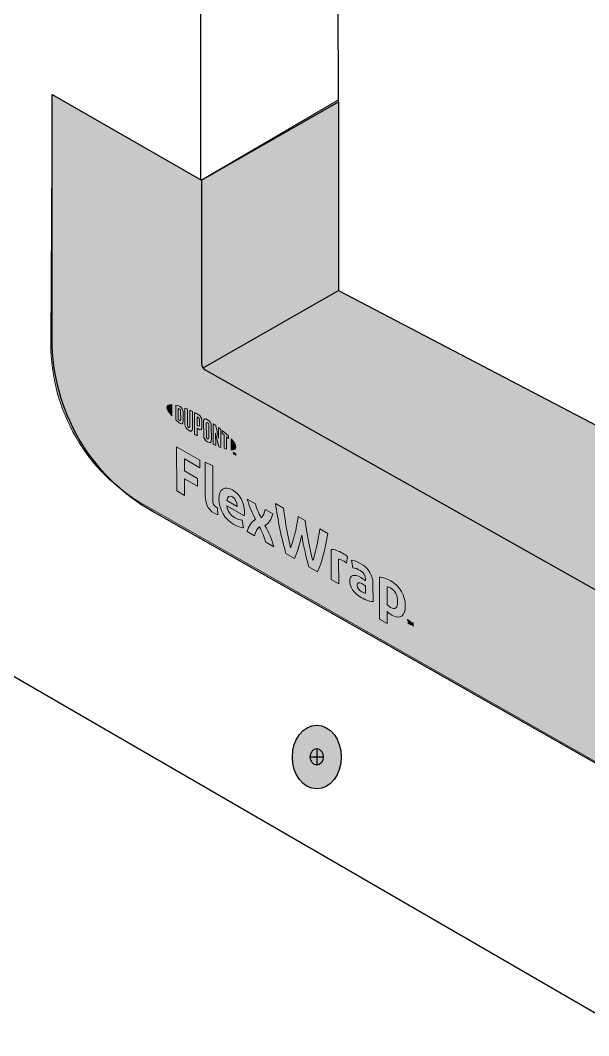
# Model space of a CAD drawing. Header units: inches. Extents: x -20.8 to 74.7, y -53.7 to 19.1.
# Drawn here: x -13.751 to -12.566, y 5.439 to 7.557 of the extents above; entities that cross this region are included whole.
import ezdxf

# ---------------------------------------------------------------- set-up
doc = ezdxf.new("R2010")
doc.units = ezdxf.units.IN
doc.header["$MEASUREMENT"] = 0
for name, color, linetype, lineweight in [('.ATI-HATCH', 7, 'Continuous', 0), ('G-ANNO-TTLB', 7, 'Continuous', 0), ('TYVEK', 7, 'Continuous', 0)]:
    doc.layers.add(name, color=color, linetype=linetype, lineweight=lineweight)

# ---------------------------------------------------------------- blocks, each defined once
blk = doc.blocks.new('Block_220')
at = {"layer": 'TYVEK', "color": 18, "lineweight": 25, "true_color": 0x000000}
for points in [[(-14.3756, 7.4131)], [(-13.0467, 6.6438)]]:
    blk.add_lwpolyline(points, dxfattribs=at)
blk = doc.blocks.new('Block_356')
at = {"layer": 'TYVEK', "true_color": 0x003b71, "transparency": 33554687}
h = blk.add_hatch(color=156, dxfattribs=at)
h.dxf.hatch_style = 2
edge = h.paths.add_edge_path()
edge.add_ellipse((-13.1328, 6.0205), major_axis=(0, 0.0664), ratio=0.766948, start_angle=0, end_angle=360)
at = {"layer": 'TYVEK', "color": 252, "lineweight": 25, "true_color": 0x838484}
for p, q in [((-13.1328, 6.0381), (-13.1328, 6.0038)), ((-13.1463, 6.0209), (-13.1193, 6.0209))]:
    blk.add_line(p, q, dxfattribs=at)
at = {"layer": 'TYVEK', "color": 18, "lineweight": 25, "true_color": 0x000000}
blk.add_ellipse((-13.1328, 6.0205), major_axis=(0, 0.0664), ratio=0.766948, dxfattribs=at)
at = {"layer": 'TYVEK', "color": 252, "lineweight": 25, "true_color": 0x838484}
blk.add_ellipse((-13.1328, 6.0209), major_axis=(0, 0.0171), ratio=0.788846, dxfattribs=at)
blk = doc.blocks.new('Block_449')
at = {"layer": 'TYVEK', "true_color": 0x003b71, "transparency": 33554687}
h = blk.add_hatch(color=156, dxfattribs=at)
h.dxf.hatch_style = 2
edge = h.paths.add_edge_path()
edge.add_spline(control_points=[(-12.9789, 6.3328), (-12.9822, 6.3348), (-12.984, 6.3366), (-12.9862, 6.3389), (-12.9862, 6.3389), (-12.9862, 6.3757), (-12.9862, 6.3757), (-12.9839, 6.3754), (-12.9818, 6.3749), (-12.979, 6.3732), (-12.9685, 6.3673), (-12.9642, 6.3569), (-12.9642, 6.345), (-12.9641, 6.3314), (-12.9688, 6.327), (-12.9789, 6.3328)], knot_values=[0, 0, 0, 0, 1, 1, 1, 2, 2, 2, 3, 3, 3, 4, 4, 4, 5, 5, 5, 5], degree=3, periodic=0)
edge = h.paths.add_edge_path()
edge.add_spline(control_points=[(-12.9782, 6.3879), (-12.9864, 6.3926), (-12.9955, 6.3955), (-13.002, 6.3959), (-13.002, 6.3959), (-13.0017, 6.3079), (-13.0017, 6.3079), (-13.0017, 6.3079), (-12.9861, 6.2989), (-12.9861, 6.2989), (-12.9861, 6.2989), (-12.9862, 6.324), (-12.9862, 6.324), (-12.9833, 6.3211), (-12.9806, 6.319), (-12.9765, 6.3168), (-12.9587, 6.3064), (-12.9481, 6.3147), (-12.9482, 6.3364), (-12.9482, 6.3574), (-12.9594, 6.3771), (-12.9782, 6.3879)], knot_values=[0, 0, 0, 0, 1, 1, 1, 2, 2, 2, 3, 3, 3, 4, 4, 4, 5, 5, 5, 6, 6, 6, 7, 7, 7, 7], degree=3, periodic=0)
h = blk.add_hatch(color=156, dxfattribs=at)
h.dxf.hatch_style = 2
edge = h.paths.add_edge_path()
edge.add_spline(control_points=[(-12.9439, 6.3072), (-12.9439, 6.3072), (-12.9439, 6.3057), (-12.9439, 6.3057), (-12.9439, 6.3057), (-12.9424, 6.3049), (-12.9424, 6.3049), (-12.9424, 6.3049), (-12.9422, 6.2995), (-12.9422, 6.2995), (-12.9422, 6.2995), (-12.9407, 6.2987), (-12.9407, 6.2987), (-12.9407, 6.2987), (-12.9407, 6.3039), (-12.9407, 6.3039), (-12.9407, 6.3039), (-12.9392, 6.3031), (-12.9392, 6.3031), (-12.9392, 6.3031), (-12.9392, 6.3046), (-12.9392, 6.3046), (-12.9392, 6.3046), (-12.9439, 6.3072), (-12.9439, 6.3072)], knot_values=[0, 0, 0, 0, 1, 1, 1, 2, 2, 2, 3, 3, 3, 4, 4, 4, 5, 5, 5, 6, 6, 6, 7, 7, 7, 8, 8, 8, 8], degree=3, periodic=0)
edge = h.paths.add_edge_path()
edge.add_spline(control_points=[(-12.9333, 6.3012), (-12.9338, 6.2999), (-12.9344, 6.2991), (-12.9351, 6.2983), (-12.9357, 6.2998), (-12.9363, 6.3013), (-12.9369, 6.3032), (-12.9369, 6.3032), (-12.9385, 6.3042), (-12.9385, 6.3042), (-12.9385, 6.3042), (-12.9385, 6.2974), (-12.9385, 6.2974), (-12.9385, 6.2974), (-12.937, 6.2966), (-12.937, 6.2966), (-12.937, 6.2966), (-12.937, 6.2996), (-12.937, 6.2996), (-12.937, 6.2996), (-12.9371, 6.3009), (-12.9371, 6.3009), (-12.9366, 6.2995), (-12.936, 6.2981), (-12.9356, 6.297), (-12.9356, 6.297), (-12.9345, 6.2963), (-12.9345, 6.2963), (-12.9341, 6.2969), (-12.9335, 6.2977), (-12.933, 6.2984), (-12.933, 6.2984), (-12.9331, 6.2974), (-12.9331, 6.2974), (-12.9331, 6.2974), (-12.9331, 6.2942), (-12.9331, 6.2942), (-12.9331, 6.2942), (-12.9316, 6.2934), (-12.9316, 6.2934), (-12.9316, 6.2934), (-12.9316, 6.3002), (-12.9316, 6.3002), (-12.9316, 6.3002), (-12.9333, 6.3012), (-12.9333, 6.3012)], knot_values=[0, 0, 0, 0, 1, 1, 1, 2, 2, 2, 3, 3, 3, 4, 4, 4, 5, 5, 5, 6, 6, 6, 7, 7, 7, 8, 8, 8, 9, 9, 9, 10, 10, 10, 11, 11, 11, 12, 12, 12, 13, 13, 13, 14, 14, 14, 15, 15, 15, 15], degree=3, periodic=0)
at = {"layer": 'TYVEK'}
for points, knots in [([(-12.9782, 6.3879), (-12.9864, 6.3926), (-12.9955, 6.3955), (-13.002, 6.3959), (-13.002, 6.3959), (-13.0017, 6.3079), (-13.0017, 6.3079), (-13.0017, 6.3079), (-12.9861, 6.2989), (-12.9861, 6.2989), (-12.9861, 6.2989), (-12.9862, 6.324), (-12.9862, 6.324), (-12.9833, 6.3211), (-12.9806, 6.319), (-12.9765, 6.3168), (-12.9587, 6.3064), (-12.9481, 6.3147), (-12.9482, 6.3364), (-12.9482, 6.3574), (-12.9594, 6.3771), (-12.9782, 6.3879)], [0, 0, 0, 0, 1, 1, 1, 2, 2, 2, 3, 3, 3, 4, 4, 4, 5, 5, 5, 6, 6, 6, 7, 7, 7, 7]), ([(-12.9789, 6.3328), (-12.9822, 6.3348), (-12.984, 6.3366), (-12.9862, 6.3389), (-12.9862, 6.3389), (-12.9862, 6.3757), (-12.9862, 6.3757), (-12.9839, 6.3754), (-12.9818, 6.3749), (-12.979, 6.3732), (-12.9685, 6.3673), (-12.9642, 6.3569), (-12.9642, 6.345), (-12.9641, 6.3314), (-12.9688, 6.327), (-12.9789, 6.3328)], [0, 0, 0, 0, 1, 1, 1, 2, 2, 2, 3, 3, 3, 4, 4, 4, 5, 5, 5, 5]), ([(-12.9439, 6.3072), (-12.9439, 6.3072), (-12.9439, 6.3057), (-12.9439, 6.3057), (-12.9439, 6.3057), (-12.9424, 6.3049), (-12.9424, 6.3049), (-12.9424, 6.3049), (-12.9422, 6.2995), (-12.9422, 6.2995), (-12.9422, 6.2995), (-12.9407, 6.2987), (-12.9407, 6.2987), (-12.9407, 6.2987), (-12.9407, 6.3039), (-12.9407, 6.3039), (-12.9407, 6.3039), (-12.9392, 6.3031), (-12.9392, 6.3031), (-12.9392, 6.3031), (-12.9392, 6.3046), (-12.9392, 6.3046), (-12.9392, 6.3046), (-12.9439, 6.3072), (-12.9439, 6.3072)], [0, 0, 0, 0, 1, 1, 1, 2, 2, 2, 3, 3, 3, 4, 4, 4, 5, 5, 5, 6, 6, 6, 7, 7, 7, 8, 8, 8, 8]), ([(-12.9333, 6.3012), (-12.9338, 6.2999), (-12.9344, 6.2991), (-12.9351, 6.2983), (-12.9357, 6.2998), (-12.9363, 6.3013), (-12.9369, 6.3032), (-12.9369, 6.3032), (-12.9385, 6.3042), (-12.9385, 6.3042), (-12.9385, 6.3042), (-12.9385, 6.2974), (-12.9385, 6.2974), (-12.9385, 6.2974), (-12.937, 6.2966), (-12.937, 6.2966), (-12.937, 6.2966), (-12.937, 6.2996), (-12.937, 6.2996), (-12.937, 6.2996), (-12.9371, 6.3009), (-12.9371, 6.3009), (-12.9366, 6.2995), (-12.936, 6.2981), (-12.9356, 6.297), (-12.9356, 6.297), (-12.9345, 6.2963), (-12.9345, 6.2963), (-12.9341, 6.2969), (-12.9335, 6.2977), (-12.933, 6.2984), (-12.933, 6.2984), (-12.9331, 6.2974), (-12.9331, 6.2974), (-12.9331, 6.2974), (-12.9331, 6.2942), (-12.9331, 6.2942), (-12.9331, 6.2942), (-12.9316, 6.2934), (-12.9316, 6.2934), (-12.9316, 6.2934), (-12.9316, 6.3002), (-12.9316, 6.3002), (-12.9316, 6.3002), (-12.9333, 6.3012), (-12.9333, 6.3012)], [0, 0, 0, 0, 1, 1, 1, 2, 2, 2, 3, 3, 3, 4, 4, 4, 5, 5, 5, 6, 6, 6, 7, 7, 7, 8, 8, 8, 9, 9, 9, 10, 10, 10, 11, 11, 11, 12, 12, 12, 13, 13, 13, 14, 14, 14, 15, 15, 15, 15])]:
    blk.add_open_spline(points, degree=3, knots=knots, dxfattribs=at)
blk = doc.blocks.new('Block_448')
at = {"layer": 'TYVEK'}
blk.add_blockref('Block_449', (0, 0), dxfattribs=at)
blk = doc.blocks.new('Block_447')
at = {"layer": 'TYVEK', "true_color": 0x003b71, "transparency": 33554687}
h = blk.add_hatch(color=156, dxfattribs=at)
h.dxf.hatch_style = 2
edge = h.paths.add_edge_path()
edge.add_spline(control_points=[(-13.3765, 6.6399), (-13.3765, 6.6399), (-13.4251, 6.6678), (-13.4251, 6.6678), (-13.4251, 6.6678), (-13.425, 6.5756), (-13.425, 6.5756), (-13.425, 6.5756), (-13.4085, 6.5662), (-13.4085, 6.5662), (-13.4085, 6.5662), (-13.4087, 6.6012), (-13.4087, 6.6012), (-13.4087, 6.6012), (-13.3814, 6.5855), (-13.3814, 6.5855), (-13.3814, 6.5855), (-13.3816, 6.6017), (-13.3816, 6.6017), (-13.3816, 6.6017), (-13.4087, 6.6173), (-13.4087, 6.6173), (-13.4087, 6.6173), (-13.4088, 6.6424), (-13.4088, 6.6424), (-13.4088, 6.6424), (-13.3765, 6.6237), (-13.3765, 6.6237), (-13.3765, 6.6237), (-13.3765, 6.6399), (-13.3765, 6.6399)], knot_values=[0, 0, 0, 0, 1, 1, 1, 2, 2, 2, 3, 3, 3, 4, 4, 4, 5, 5, 5, 6, 6, 6, 7, 7, 7, 8, 8, 8, 9, 9, 9, 10, 10, 10, 10], degree=3, periodic=0)
h = blk.add_hatch(color=156, dxfattribs=at)
h.dxf.hatch_style = 2
edge = h.paths.add_edge_path()
edge.add_spline(control_points=[(-13.3402, 6.5407), (-13.3413, 6.541), (-13.3424, 6.5416), (-13.3435, 6.5423), (-13.3481, 6.5449), (-13.3498, 6.5496), (-13.3498, 6.5568), (-13.3498, 6.5568), (-13.3499, 6.6278), (-13.3499, 6.6278), (-13.3499, 6.6278), (-13.3657, 6.6359), (-13.3657, 6.6359), (-13.3657, 6.6359), (-13.3655, 6.5655), (-13.3655, 6.5655), (-13.3655, 6.5497), (-13.3603, 6.5369), (-13.3471, 6.5293), (-13.3448, 6.5279), (-13.3412, 6.5265), (-13.3391, 6.5257), (-13.3391, 6.5257), (-13.3402, 6.5407), (-13.3402, 6.5407)], knot_values=[0, 0, 0, 0, 1, 1, 1, 2, 2, 2, 3, 3, 3, 4, 4, 4, 5, 5, 5, 6, 6, 6, 7, 7, 7, 8, 8, 8, 8], degree=3, periodic=0)
h = blk.add_hatch(color=156, dxfattribs=at)
h.dxf.hatch_style = 2
edge = h.paths.add_edge_path()
edge.add_spline(control_points=[(-13.2989, 6.5431), (-13.2989, 6.5431), (-13.3206, 6.5557), (-13.3206, 6.5557), (-13.3195, 6.564), (-13.3152, 6.5669), (-13.3086, 6.5631), (-13.3023, 6.5595), (-13.2989, 6.5521), (-13.2989, 6.5447), (-13.2989, 6.5447), (-13.2989, 6.5431), (-13.2989, 6.5431)], knot_values=[0, 0, 0, 0, 1, 1, 1, 2, 2, 2, 3, 3, 3, 4, 4, 4, 4], degree=3, periodic=0)
edge = h.paths.add_edge_path()
edge.add_spline(control_points=[(-13.2837, 6.5334), (-13.2838, 6.5511), (-13.2936, 6.5689), (-13.3086, 6.5777), (-13.3254, 6.5872), (-13.3369, 6.5796), (-13.3369, 6.5587), (-13.3368, 6.5367), (-13.3242, 6.5161), (-13.3058, 6.5056), (-13.2983, 6.5012), (-13.2909, 6.4988), (-13.2857, 6.4986), (-13.2857, 6.4986), (-13.2884, 6.5146), (-13.2884, 6.5146), (-13.2932, 6.515), (-13.2986, 6.5167), (-13.3043, 6.52), (-13.3134, 6.5252), (-13.3188, 6.533), (-13.3203, 6.5445), (-13.3203, 6.5445), (-13.2842, 6.5237), (-13.2842, 6.5237), (-13.2839, 6.5262), (-13.2837, 6.5295), (-13.2837, 6.5334)], knot_values=[0, 0, 0, 0, 1, 1, 1, 2, 2, 2, 3, 3, 3, 4, 4, 4, 5, 5, 5, 6, 6, 6, 7, 7, 7, 8, 8, 8, 9, 9, 9, 9], degree=3, periodic=0)
h = blk.add_hatch(color=156, dxfattribs=at)
h.dxf.hatch_style = 2
edge = h.paths.add_edge_path()
edge.add_spline(control_points=[(-13.2409, 6.5037), (-13.2324, 6.5089), (-13.2274, 6.5157), (-13.2245, 6.5277), (-13.2245, 6.5277), (-13.2405, 6.5369), (-13.2405, 6.5369), (-13.2412, 6.5299), (-13.2449, 6.5243), (-13.2491, 6.5194), (-13.2542, 6.5298), (-13.2592, 6.5417), (-13.2607, 6.5485), (-13.2607, 6.5485), (-13.2777, 6.5583), (-13.2777, 6.5583), (-13.2741, 6.5431), (-13.268, 6.5305), (-13.2604, 6.5164), (-13.2696, 6.5106), (-13.2748, 6.5031), (-13.2777, 6.4909), (-13.2777, 6.4909), (-13.2624, 6.4822), (-13.2624, 6.4822), (-13.2608, 6.4907), (-13.2567, 6.4962), (-13.2524, 6.5009), (-13.2476, 6.4909), (-13.2418, 6.4778), (-13.2394, 6.469), (-13.2394, 6.469), (-13.2224, 6.4593), (-13.2224, 6.4593), (-13.2271, 6.4759), (-13.2326, 6.4883), (-13.2409, 6.5037)], knot_values=[0, 0, 0, 0, 1, 1, 1, 2, 2, 2, 3, 3, 3, 4, 4, 4, 5, 5, 5, 6, 6, 6, 7, 7, 7, 8, 8, 8, 9, 9, 9, 10, 10, 10, 11, 11, 11, 12, 12, 12, 12], degree=3, periodic=0)
h = blk.add_hatch(color=156, dxfattribs=at)
h.dxf.hatch_style = 2
edge = h.paths.add_edge_path()
edge.add_spline(control_points=[(-13.1267, 6.4965), (-13.13, 6.4706), (-13.1364, 6.4431), (-13.141, 6.4302), (-13.1461, 6.4486), (-13.1535, 6.4832), (-13.157, 6.5139), (-13.157, 6.5139), (-13.1717, 6.5223), (-13.1717, 6.5223), (-13.175, 6.4955), (-13.1826, 6.4695), (-13.1874, 6.4569), (-13.1921, 6.475), (-13.1986, 6.51), (-13.2022, 6.5398), (-13.2022, 6.5398), (-13.2188, 6.5493), (-13.2188, 6.5493), (-13.2145, 6.5163), (-13.2062, 6.4753), (-13.1971, 6.4448), (-13.1971, 6.4448), (-13.1791, 6.4344), (-13.1791, 6.4344), (-13.1735, 6.4477), (-13.1686, 6.4641), (-13.1643, 6.4833), (-13.16, 6.4593), (-13.1549, 6.437), (-13.1493, 6.4172), (-13.1493, 6.4172), (-13.1313, 6.407), (-13.1313, 6.407), (-13.1217, 6.4266), (-13.1143, 6.4586), (-13.11, 6.4868), (-13.11, 6.4868), (-13.1267, 6.4965), (-13.1267, 6.4965)], knot_values=[0, 0, 0, 0, 1, 1, 1, 2, 2, 2, 3, 3, 3, 4, 4, 4, 5, 5, 5, 6, 6, 6, 7, 7, 7, 8, 8, 8, 9, 9, 9, 10, 10, 10, 11, 11, 11, 12, 12, 12, 13, 13, 13, 13], degree=3, periodic=0)
h = blk.add_hatch(color=156, dxfattribs=at)
h.dxf.hatch_style = 2
edge = h.paths.add_edge_path()
edge.add_spline(control_points=[(-13.0789, 6.4457), (-13.0872, 6.4504), (-13.0967, 6.4538), (-13.1029, 6.4538), (-13.1029, 6.4538), (-13.1028, 6.3906), (-13.1028, 6.3906), (-13.1028, 6.3906), (-13.087, 6.3816), (-13.087, 6.3816), (-13.087, 6.3816), (-13.0872, 6.4331), (-13.0872, 6.4331), (-13.0847, 6.4331), (-13.0819, 6.4325), (-13.0776, 6.43), (-13.0753, 6.4286), (-13.0728, 6.4269), (-13.0708, 6.425), (-13.0708, 6.425), (-13.0686, 6.4387), (-13.0686, 6.4387), (-13.0708, 6.4406), (-13.0749, 6.4434), (-13.0789, 6.4457)], knot_values=[0, 0, 0, 0, 1, 1, 1, 2, 2, 2, 3, 3, 3, 4, 4, 4, 5, 5, 5, 6, 6, 6, 7, 7, 7, 8, 8, 8, 8], degree=3, periodic=0)
h = blk.add_hatch(color=156, dxfattribs=at)
h.dxf.hatch_style = 2
edge = h.paths.add_edge_path()
edge.add_spline(control_points=[(-13.0309, 6.3626), (-13.0325, 6.3625), (-13.0354, 6.3633), (-13.0389, 6.3654), (-13.045, 6.3688), (-13.0483, 6.3737), (-13.0484, 6.3792), (-13.0484, 6.3854), (-13.0443, 6.3854), (-13.039, 6.3824), (-13.0363, 6.3809), (-13.0335, 6.3788), (-13.0309, 6.3767), (-13.0309, 6.3767), (-13.0309, 6.3626), (-13.0309, 6.3626)], knot_values=[0, 0, 0, 0, 1, 1, 1, 2, 2, 2, 3, 3, 3, 4, 4, 4, 5, 5, 5, 5], degree=3, periodic=0)
edge = h.paths.add_edge_path()
edge.add_spline(control_points=[(-13.0157, 6.3813), (-13.0157, 6.3991), (-13.024, 6.4142), (-13.0408, 6.4239), (-13.0478, 6.4279), (-13.0556, 6.4308), (-13.0606, 6.4312), (-13.0606, 6.4312), (-13.0577, 6.4154), (-13.0577, 6.4154), (-13.053, 6.4149), (-13.0476, 6.4128), (-13.0426, 6.4099), (-13.035, 6.4055), (-13.031, 6.3994), (-13.0309, 6.3914), (-13.0309, 6.3914), (-13.0309, 6.3882), (-13.0309, 6.3882), (-13.0338, 6.3903), (-13.0379, 6.3932), (-13.0411, 6.3951), (-13.0548, 6.4029), (-13.0641, 6.4005), (-13.0641, 6.3874), (-13.0641, 6.3756), (-13.0561, 6.3622), (-13.0404, 6.3532), (-13.0289, 6.3466), (-13.0202, 6.3446), (-13.0155, 6.3446), (-13.0155, 6.3446), (-13.0157, 6.3813), (-13.0157, 6.3813)], knot_values=[0, 0, 0, 0, 1, 1, 1, 2, 2, 2, 3, 3, 3, 4, 4, 4, 5, 5, 5, 6, 6, 6, 7, 7, 7, 8, 8, 8, 9, 9, 9, 10, 10, 10, 11, 11, 11, 11], degree=3, periodic=0)
at = {"layer": 'TYVEK'}
for points, knots in [([(-13.3765, 6.6399), (-13.3765, 6.6399), (-13.4251, 6.6678), (-13.4251, 6.6678), (-13.4251, 6.6678), (-13.425, 6.5756), (-13.425, 6.5756), (-13.425, 6.5756), (-13.4085, 6.5662), (-13.4085, 6.5662), (-13.4085, 6.5662), (-13.4087, 6.6012), (-13.4087, 6.6012), (-13.4087, 6.6012), (-13.3814, 6.5855), (-13.3814, 6.5855), (-13.3814, 6.5855), (-13.3816, 6.6017), (-13.3816, 6.6017), (-13.3816, 6.6017), (-13.4087, 6.6173), (-13.4087, 6.6173), (-13.4087, 6.6173), (-13.4088, 6.6424), (-13.4088, 6.6424), (-13.4088, 6.6424), (-13.3765, 6.6237), (-13.3765, 6.6237), (-13.3765, 6.6237), (-13.3765, 6.6399), (-13.3765, 6.6399)], [0, 0, 0, 0, 1, 1, 1, 2, 2, 2, 3, 3, 3, 4, 4, 4, 5, 5, 5, 6, 6, 6, 7, 7, 7, 8, 8, 8, 9, 9, 9, 10, 10, 10, 10]), ([(-13.3402, 6.5407), (-13.3413, 6.541), (-13.3424, 6.5416), (-13.3435, 6.5423), (-13.3481, 6.5449), (-13.3498, 6.5496), (-13.3498, 6.5568), (-13.3498, 6.5568), (-13.3499, 6.6278), (-13.3499, 6.6278), (-13.3499, 6.6278), (-13.3657, 6.6359), (-13.3657, 6.6359), (-13.3657, 6.6359), (-13.3655, 6.5655), (-13.3655, 6.5655), (-13.3655, 6.5497), (-13.3603, 6.5369), (-13.3471, 6.5293), (-13.3448, 6.5279), (-13.3412, 6.5265), (-13.3391, 6.5257), (-13.3391, 6.5257), (-13.3402, 6.5407), (-13.3402, 6.5407)], [0, 0, 0, 0, 1, 1, 1, 2, 2, 2, 3, 3, 3, 4, 4, 4, 5, 5, 5, 6, 6, 6, 7, 7, 7, 8, 8, 8, 8]), ([(-13.2837, 6.5334), (-13.2838, 6.5511), (-13.2936, 6.5689), (-13.3086, 6.5777), (-13.3254, 6.5872), (-13.3369, 6.5796), (-13.3369, 6.5587), (-13.3368, 6.5367), (-13.3242, 6.5161), (-13.3058, 6.5056), (-13.2983, 6.5012), (-13.2909, 6.4988), (-13.2857, 6.4986), (-13.2857, 6.4986), (-13.2884, 6.5146), (-13.2884, 6.5146), (-13.2932, 6.515), (-13.2986, 6.5167), (-13.3043, 6.52), (-13.3134, 6.5252), (-13.3188, 6.533), (-13.3203, 6.5445), (-13.3203, 6.5445), (-13.2842, 6.5237), (-13.2842, 6.5237), (-13.2839, 6.5262), (-13.2837, 6.5295), (-13.2837, 6.5334)], [0, 0, 0, 0, 1, 1, 1, 2, 2, 2, 3, 3, 3, 4, 4, 4, 5, 5, 5, 6, 6, 6, 7, 7, 7, 8, 8, 8, 9, 9, 9, 9]), ([(-13.2989, 6.5431), (-13.2989, 6.5431), (-13.3206, 6.5557), (-13.3206, 6.5557), (-13.3195, 6.564), (-13.3152, 6.5669), (-13.3086, 6.5631), (-13.3023, 6.5595), (-13.2989, 6.5521), (-13.2989, 6.5447), (-13.2989, 6.5447), (-13.2989, 6.5431), (-13.2989, 6.5431)], [0, 0, 0, 0, 1, 1, 1, 2, 2, 2, 3, 3, 3, 4, 4, 4, 4]), ([(-13.2409, 6.5037), (-13.2324, 6.5089), (-13.2274, 6.5157), (-13.2245, 6.5277), (-13.2245, 6.5277), (-13.2405, 6.5369), (-13.2405, 6.5369), (-13.2412, 6.5299), (-13.2449, 6.5243), (-13.2491, 6.5194), (-13.2542, 6.5298), (-13.2592, 6.5417), (-13.2607, 6.5485), (-13.2607, 6.5485), (-13.2777, 6.5583), (-13.2777, 6.5583), (-13.2741, 6.5431), (-13.268, 6.5305), (-13.2604, 6.5164), (-13.2696, 6.5106), (-13.2748, 6.5031), (-13.2777, 6.4909), (-13.2777, 6.4909), (-13.2624, 6.4822), (-13.2624, 6.4822), (-13.2608, 6.4907), (-13.2567, 6.4962), (-13.2524, 6.5009), (-13.2476, 6.4909), (-13.2418, 6.4778), (-13.2394, 6.469), (-13.2394, 6.469), (-13.2224, 6.4593), (-13.2224, 6.4593), (-13.2271, 6.4759), (-13.2326, 6.4883), (-13.2409, 6.5037)], [0, 0, 0, 0, 1, 1, 1, 2, 2, 2, 3, 3, 3, 4, 4, 4, 5, 5, 5, 6, 6, 6, 7, 7, 7, 8, 8, 8, 9, 9, 9, 10, 10, 10, 11, 11, 11, 12, 12, 12, 12]), ([(-13.1267, 6.4965), (-13.13, 6.4706), (-13.1364, 6.4431), (-13.141, 6.4302), (-13.1461, 6.4486), (-13.1535, 6.4832), (-13.157, 6.5139), (-13.157, 6.5139), (-13.1717, 6.5223), (-13.1717, 6.5223), (-13.175, 6.4955), (-13.1826, 6.4695), (-13.1874, 6.4569), (-13.1921, 6.475), (-13.1986, 6.51), (-13.2022, 6.5398), (-13.2022, 6.5398), (-13.2188, 6.5493), (-13.2188, 6.5493), (-13.2145, 6.5163), (-13.2062, 6.4753), (-13.1971, 6.4448), (-13.1971, 6.4448), (-13.1791, 6.4344), (-13.1791, 6.4344), (-13.1735, 6.4477), (-13.1686, 6.4641), (-13.1643, 6.4833), (-13.16, 6.4593), (-13.1549, 6.437), (-13.1493, 6.4172), (-13.1493, 6.4172), (-13.1313, 6.407), (-13.1313, 6.407), (-13.1217, 6.4266), (-13.1143, 6.4586), (-13.11, 6.4868), (-13.11, 6.4868), (-13.1267, 6.4965), (-13.1267, 6.4965)], [0, 0, 0, 0, 1, 1, 1, 2, 2, 2, 3, 3, 3, 4, 4, 4, 5, 5, 5, 6, 6, 6, 7, 7, 7, 8, 8, 8, 9, 9, 9, 10, 10, 10, 11, 11, 11, 12, 12, 12, 13, 13, 13, 13]), ([(-13.0789, 6.4457), (-13.0872, 6.4504), (-13.0967, 6.4538), (-13.1029, 6.4538), (-13.1029, 6.4538), (-13.1028, 6.3906), (-13.1028, 6.3906), (-13.1028, 6.3906), (-13.087, 6.3816), (-13.087, 6.3816), (-13.087, 6.3816), (-13.0872, 6.4331), (-13.0872, 6.4331), (-13.0847, 6.4331), (-13.0819, 6.4325), (-13.0776, 6.43), (-13.0753, 6.4286), (-13.0728, 6.4269), (-13.0708, 6.425), (-13.0708, 6.425), (-13.0686, 6.4387), (-13.0686, 6.4387), (-13.0708, 6.4406), (-13.0749, 6.4434), (-13.0789, 6.4457)], [0, 0, 0, 0, 1, 1, 1, 2, 2, 2, 3, 3, 3, 4, 4, 4, 5, 5, 5, 6, 6, 6, 7, 7, 7, 8, 8, 8, 8]), ([(-13.0157, 6.3813), (-13.0157, 6.3991), (-13.024, 6.4142), (-13.0408, 6.4239), (-13.0478, 6.4279), (-13.0556, 6.4308), (-13.0606, 6.4312), (-13.0606, 6.4312), (-13.0577, 6.4154), (-13.0577, 6.4154), (-13.053, 6.4149), (-13.0476, 6.4128), (-13.0426, 6.4099), (-13.035, 6.4055), (-13.031, 6.3994), (-13.0309, 6.3914), (-13.0309, 6.3914), (-13.0309, 6.3882), (-13.0309, 6.3882), (-13.0338, 6.3903), (-13.0379, 6.3932), (-13.0411, 6.3951), (-13.0548, 6.4029), (-13.0641, 6.4005), (-13.0641, 6.3874), (-13.0641, 6.3756), (-13.0561, 6.3622), (-13.0404, 6.3532), (-13.0289, 6.3466), (-13.0202, 6.3446), (-13.0155, 6.3446), (-13.0155, 6.3446), (-13.0157, 6.3813), (-13.0157, 6.3813)], [0, 0, 0, 0, 1, 1, 1, 2, 2, 2, 3, 3, 3, 4, 4, 4, 5, 5, 5, 6, 6, 6, 7, 7, 7, 8, 8, 8, 9, 9, 9, 10, 10, 10, 11, 11, 11, 11]), ([(-13.0309, 6.3626), (-13.0325, 6.3625), (-13.0354, 6.3633), (-13.0389, 6.3654), (-13.045, 6.3688), (-13.0483, 6.3737), (-13.0484, 6.3792), (-13.0484, 6.3854), (-13.0443, 6.3854), (-13.039, 6.3824), (-13.0363, 6.3809), (-13.0335, 6.3788), (-13.0309, 6.3767), (-13.0309, 6.3767), (-13.0309, 6.3626), (-13.0309, 6.3626)], [0, 0, 0, 0, 1, 1, 1, 2, 2, 2, 3, 3, 3, 4, 4, 4, 5, 5, 5, 5])]:
    blk.add_open_spline(points, degree=3, knots=knots, dxfattribs=at)
blk.add_blockref('Block_448', (0, 0), dxfattribs=at)
blk = doc.blocks.new('Block_450')
at = {"layer": 'TYVEK', "true_color": 0x003b71, "transparency": 33554687}
h = blk.add_hatch(color=156, dxfattribs=at)
h.dxf.hatch_style = 2
edge = h.paths.add_edge_path()
edge.add_spline(control_points=[(-13.4453, 6.7498), (-13.4453, 6.7455), (-13.4417, 6.7395), (-13.4354, 6.7325), (-13.4354, 6.7325), (-13.4355, 6.7557), (-13.4355, 6.7557), (-13.4417, 6.7559), (-13.4453, 6.754), (-13.4453, 6.7498)], knot_values=[0, 0, 0, 0, 1, 1, 1, 2, 2, 2, 3, 3, 3, 3], degree=3, periodic=0)
h = blk.add_hatch(color=156, dxfattribs=at)
h.dxf.hatch_style = 2
edge = h.paths.add_edge_path()
edge.add_spline(control_points=[(-13.4188, 6.7227), (-13.4196, 6.7233), (-13.421, 6.7244), (-13.4221, 6.7253), (-13.4221, 6.7253), (-13.4221, 6.7475), (-13.4221, 6.7475), (-13.421, 6.7472), (-13.4196, 6.7468), (-13.4188, 6.7462), (-13.4177, 6.7457), (-13.4168, 6.7446), (-13.4168, 6.7428), (-13.4168, 6.7428), (-13.4167, 6.724), (-13.4167, 6.724), (-13.4167, 6.7222), (-13.4177, 6.7222), (-13.4188, 6.7227)], knot_values=[0, 0, 0, 0, 1, 1, 1, 2, 2, 2, 3, 3, 3, 4, 4, 4, 5, 5, 5, 6, 6, 6, 6], degree=3, periodic=0)
edge = h.paths.add_edge_path()
edge.add_spline(control_points=[(-13.4118, 6.7407), (-13.4118, 6.7453), (-13.4141, 6.7494), (-13.4181, 6.7516), (-13.4199, 6.7527), (-13.4224, 6.7535), (-13.4269, 6.7545), (-13.4269, 6.7545), (-13.4268, 6.7238), (-13.4268, 6.7238), (-13.4228, 6.7201), (-13.4197, 6.7176), (-13.4181, 6.7165), (-13.4139, 6.7143), (-13.4117, 6.7158), (-13.4117, 6.7204), (-13.4117, 6.7204), (-13.4118, 6.7407), (-13.4118, 6.7407)], knot_values=[0, 0, 0, 0, 1, 1, 1, 2, 2, 2, 3, 3, 3, 4, 4, 4, 5, 5, 5, 6, 6, 6, 6], degree=3, periodic=0)
h = blk.add_hatch(color=156, dxfattribs=at)
h.dxf.hatch_style = 2
edge = h.paths.add_edge_path()
edge.add_spline(control_points=[(-13.3978, 6.7095), (-13.3978, 6.7077), (-13.3983, 6.7069), (-13.4002, 6.7082), (-13.4021, 6.7096), (-13.4026, 6.7108), (-13.4026, 6.7129), (-13.4026, 6.7129), (-13.4027, 6.7463), (-13.4027, 6.7463), (-13.404, 6.7469), (-13.4067, 6.748), (-13.4079, 6.7485), (-13.4079, 6.7485), (-13.4079, 6.7147), (-13.4079, 6.7147), (-13.4079, 6.7093), (-13.4056, 6.7059), (-13.4002, 6.7021), (-13.3953, 6.6987), (-13.3923, 6.6998), (-13.3923, 6.7058), (-13.3923, 6.7058), (-13.3924, 6.7415), (-13.3924, 6.7415), (-13.3934, 6.742), (-13.3968, 6.7436), (-13.3978, 6.7441), (-13.3978, 6.7441), (-13.3978, 6.7095), (-13.3978, 6.7095)], knot_values=[0, 0, 0, 0, 1, 1, 1, 2, 2, 2, 3, 3, 3, 4, 4, 4, 5, 5, 5, 6, 6, 6, 7, 7, 7, 8, 8, 8, 9, 9, 9, 10, 10, 10, 10], degree=3, periodic=0)
h = blk.add_hatch(color=156, dxfattribs=at)
h.dxf.hatch_style = 2
edge = h.paths.add_edge_path()
edge.add_spline(control_points=[(-13.3778, 6.7126), (-13.3778, 6.7107), (-13.3784, 6.7101), (-13.3806, 6.7114), (-13.3806, 6.7114), (-13.3825, 6.7125), (-13.3825, 6.7125), (-13.3825, 6.7125), (-13.3825, 6.7302), (-13.3825, 6.7302), (-13.3817, 6.7298), (-13.3813, 6.7295), (-13.3807, 6.7292), (-13.3784, 6.7278), (-13.3778, 6.7264), (-13.3778, 6.7245), (-13.3778, 6.7245), (-13.3778, 6.7126), (-13.3778, 6.7126)], knot_values=[0, 0, 0, 0, 1, 1, 1, 2, 2, 2, 3, 3, 3, 4, 4, 4, 5, 5, 5, 6, 6, 6, 6], degree=3, periodic=0)
edge = h.paths.add_edge_path()
edge.add_spline(control_points=[(-13.3805, 6.7353), (-13.3814, 6.7358), (-13.3849, 6.7378), (-13.3881, 6.7393), (-13.3881, 6.7393), (-13.3879, 6.6944), (-13.3879, 6.6944), (-13.387, 6.6937), (-13.3841, 6.6919), (-13.3825, 6.6909), (-13.3825, 6.6909), (-13.3825, 6.7063), (-13.3825, 6.7063), (-13.3825, 6.7063), (-13.3803, 6.705), (-13.3803, 6.705), (-13.3747, 6.7017), (-13.3723, 6.7034), (-13.3723, 6.709), (-13.3723, 6.709), (-13.3723, 6.7223), (-13.3723, 6.7223), (-13.3723, 6.7278), (-13.3751, 6.7323), (-13.3805, 6.7353)], knot_values=[0, 0, 0, 0, 1, 1, 1, 2, 2, 2, 3, 3, 3, 4, 4, 4, 5, 5, 5, 6, 6, 6, 7, 7, 7, 8, 8, 8, 8], degree=3, periodic=0)
h = blk.add_hatch(color=156, dxfattribs=at)
h.dxf.hatch_style = 2
edge = h.paths.add_edge_path()
edge.add_spline(control_points=[(-13.3607, 6.6844), (-13.3626, 6.6855), (-13.3632, 6.6868), (-13.3632, 6.6886), (-13.3632, 6.6886), (-13.3633, 6.7166), (-13.3633, 6.7166), (-13.3633, 6.7184), (-13.3628, 6.7193), (-13.3607, 6.718), (-13.3588, 6.7168), (-13.3583, 6.7155), (-13.3583, 6.7137), (-13.3583, 6.7137), (-13.3582, 6.6858), (-13.3582, 6.6858), (-13.3582, 6.684), (-13.3588, 6.6833), (-13.3607, 6.6844)], knot_values=[0, 0, 0, 0, 1, 1, 1, 2, 2, 2, 3, 3, 3, 4, 4, 4, 5, 5, 5, 6, 6, 6, 6], degree=3, periodic=0)
edge = h.paths.add_edge_path()
edge.add_spline(control_points=[(-13.3528, 6.7108), (-13.3528, 6.717), (-13.3553, 6.7208), (-13.3607, 6.7242), (-13.3658, 6.7274), (-13.3688, 6.7266), (-13.3688, 6.7206), (-13.3688, 6.7206), (-13.3687, 6.6913), (-13.3687, 6.6913), (-13.3687, 6.685), (-13.3659, 6.6808), (-13.3607, 6.678), (-13.3554, 6.6753), (-13.3527, 6.676), (-13.3527, 6.6827), (-13.3527, 6.6827), (-13.3528, 6.7108), (-13.3528, 6.7108)], knot_values=[0, 0, 0, 0, 1, 1, 1, 2, 2, 2, 3, 3, 3, 4, 4, 4, 5, 5, 5, 6, 6, 6, 6], degree=3, periodic=0)
h = blk.add_hatch(color=156, dxfattribs=at)
h.dxf.hatch_style = 2
edge = h.paths.add_edge_path()
edge.add_spline(control_points=[(-13.3375, 6.6859), (-13.3375, 6.6859), (-13.3436, 6.7122), (-13.3436, 6.7122), (-13.3453, 6.7134), (-13.3473, 6.7148), (-13.3488, 6.7159), (-13.3488, 6.7159), (-13.3487, 6.6727), (-13.3487, 6.6727), (-13.3476, 6.6722), (-13.3449, 6.671), (-13.3434, 6.6704), (-13.3434, 6.6704), (-13.3439, 6.6961), (-13.3439, 6.6961), (-13.3439, 6.6961), (-13.3374, 6.6679), (-13.3374, 6.6679), (-13.3361, 6.6674), (-13.3341, 6.6667), (-13.3328, 6.6662), (-13.3328, 6.6662), (-13.3329, 6.7041), (-13.3329, 6.7041), (-13.3342, 6.7052), (-13.3367, 6.7071), (-13.3379, 6.708), (-13.3379, 6.708), (-13.3375, 6.6859), (-13.3375, 6.6859)], knot_values=[0, 0, 0, 0, 1, 1, 1, 2, 2, 2, 3, 3, 3, 4, 4, 4, 5, 5, 5, 6, 6, 6, 7, 7, 7, 8, 8, 8, 9, 9, 9, 10, 10, 10, 10], degree=3, periodic=0)
h = blk.add_hatch(color=156, dxfattribs=at)
h.dxf.hatch_style = 2
edge = h.paths.add_edge_path()
edge.add_spline(control_points=[(-13.3301, 6.6959), (-13.3288, 6.6949), (-13.3274, 6.6938), (-13.3261, 6.6927), (-13.3261, 6.6927), (-13.3261, 6.664), (-13.3261, 6.664), (-13.3249, 6.6637), (-13.3226, 6.663), (-13.3212, 6.6627), (-13.3212, 6.6627), (-13.3212, 6.6885), (-13.3212, 6.6885), (-13.3198, 6.6873), (-13.3185, 6.6861), (-13.3172, 6.685), (-13.3172, 6.685), (-13.3172, 6.6905), (-13.3172, 6.6905), (-13.3211, 6.6943), (-13.3253, 6.698), (-13.3302, 6.7019), (-13.3302, 6.7019), (-13.3301, 6.6959), (-13.3301, 6.6959)], knot_values=[0, 0, 0, 0, 1, 1, 1, 2, 2, 2, 3, 3, 3, 4, 4, 4, 5, 5, 5, 6, 6, 6, 7, 7, 7, 8, 8, 8, 8], degree=3, periodic=0)
h = blk.add_hatch(color=156, dxfattribs=at)
h.dxf.hatch_style = 2
edge = h.paths.add_edge_path()
edge.add_spline(control_points=[(-13.3015, 6.6673), (-13.3015, 6.663), (-13.3051, 6.6611), (-13.3113, 6.6612), (-13.3113, 6.6612), (-13.3113, 6.6844), (-13.3113, 6.6844), (-13.3051, 6.6775), (-13.3015, 6.6715), (-13.3015, 6.6673)], knot_values=[0, 0, 0, 0, 1, 1, 1, 2, 2, 2, 3, 3, 3, 3], degree=3, periodic=0)
h = blk.add_hatch(color=156, dxfattribs=at)
h.dxf.hatch_style = 2
edge = h.paths.add_edge_path()
edge.add_spline(control_points=[(-13.3073, 6.6566), (-13.3073, 6.6566), (-13.3073, 6.6561), (-13.3073, 6.6561), (-13.3073, 6.6561), (-13.3065, 6.6556), (-13.3065, 6.6556), (-13.3065, 6.6556), (-13.3065, 6.6529), (-13.3065, 6.6529), (-13.3065, 6.6529), (-13.3059, 6.6525), (-13.3059, 6.6525), (-13.3059, 6.6525), (-13.3059, 6.6552), (-13.3059, 6.6552), (-13.3059, 6.6552), (-13.305, 6.6548), (-13.305, 6.6548), (-13.305, 6.6548), (-13.305, 6.6554), (-13.305, 6.6554), (-13.305, 6.6554), (-13.3073, 6.6566), (-13.3073, 6.6566)], knot_values=[0, 0, 0, 0, 1, 1, 1, 2, 2, 2, 3, 3, 3, 4, 4, 4, 5, 5, 5, 6, 6, 6, 7, 7, 7, 8, 8, 8, 8], degree=3, periodic=0)
edge = h.paths.add_edge_path()
edge.add_spline(control_points=[(-13.3021, 6.6536), (-13.3021, 6.6536), (-13.3029, 6.6526), (-13.3029, 6.6526), (-13.3029, 6.6526), (-13.3039, 6.6547), (-13.3039, 6.6547), (-13.3039, 6.6547), (-13.3044, 6.655), (-13.3044, 6.655), (-13.3044, 6.655), (-13.3044, 6.6516), (-13.3044, 6.6516), (-13.3044, 6.6516), (-13.3039, 6.6514), (-13.3039, 6.6514), (-13.3039, 6.6514), (-13.3039, 6.6537), (-13.3039, 6.6537), (-13.3039, 6.6537), (-13.3029, 6.6516), (-13.3029, 6.6516), (-13.3029, 6.6516), (-13.3021, 6.6526), (-13.3021, 6.6526), (-13.3021, 6.6526), (-13.3021, 6.6503), (-13.3021, 6.6503), (-13.3021, 6.6503), (-13.3015, 6.65), (-13.3015, 6.65), (-13.3015, 6.65), (-13.3015, 6.6533), (-13.3015, 6.6533), (-13.3015, 6.6533), (-13.3021, 6.6536), (-13.3021, 6.6536)], knot_values=[0, 0, 0, 0, 1, 1, 1, 2, 2, 2, 3, 3, 3, 4, 4, 4, 5, 5, 5, 6, 6, 6, 7, 7, 7, 8, 8, 8, 9, 9, 9, 10, 10, 10, 11, 11, 11, 12, 12, 12, 12], degree=3, periodic=0)
at = {"layer": 'TYVEK'}
for points, knots in [([(-13.4453, 6.7498), (-13.4453, 6.7455), (-13.4417, 6.7395), (-13.4354, 6.7325), (-13.4354, 6.7325), (-13.4355, 6.7557), (-13.4355, 6.7557), (-13.4417, 6.7559), (-13.4453, 6.754), (-13.4453, 6.7498)], [0, 0, 0, 0, 1, 1, 1, 2, 2, 2, 3, 3, 3, 3]), ([(-13.4118, 6.7407), (-13.4118, 6.7453), (-13.4141, 6.7494), (-13.4181, 6.7516), (-13.4199, 6.7527), (-13.4224, 6.7535), (-13.4269, 6.7545), (-13.4269, 6.7545), (-13.4268, 6.7238), (-13.4268, 6.7238), (-13.4228, 6.7201), (-13.4197, 6.7176), (-13.4181, 6.7165), (-13.4139, 6.7143), (-13.4117, 6.7158), (-13.4117, 6.7204), (-13.4117, 6.7204), (-13.4118, 6.7407), (-13.4118, 6.7407)], [0, 0, 0, 0, 1, 1, 1, 2, 2, 2, 3, 3, 3, 4, 4, 4, 5, 5, 5, 6, 6, 6, 6]), ([(-13.4188, 6.7227), (-13.4196, 6.7233), (-13.421, 6.7244), (-13.4221, 6.7253), (-13.4221, 6.7253), (-13.4221, 6.7475), (-13.4221, 6.7475), (-13.421, 6.7472), (-13.4196, 6.7468), (-13.4188, 6.7462), (-13.4177, 6.7457), (-13.4168, 6.7446), (-13.4168, 6.7428), (-13.4168, 6.7428), (-13.4167, 6.724), (-13.4167, 6.724), (-13.4167, 6.7222), (-13.4177, 6.7222), (-13.4188, 6.7227)], [0, 0, 0, 0, 1, 1, 1, 2, 2, 2, 3, 3, 3, 4, 4, 4, 5, 5, 5, 6, 6, 6, 6]), ([(-13.3978, 6.7095), (-13.3978, 6.7077), (-13.3983, 6.7069), (-13.4002, 6.7082), (-13.4021, 6.7096), (-13.4026, 6.7108), (-13.4026, 6.7129), (-13.4026, 6.7129), (-13.4027, 6.7463), (-13.4027, 6.7463), (-13.404, 6.7469), (-13.4067, 6.748), (-13.4079, 6.7485), (-13.4079, 6.7485), (-13.4079, 6.7147), (-13.4079, 6.7147), (-13.4079, 6.7093), (-13.4056, 6.7059), (-13.4002, 6.7021), (-13.3953, 6.6987), (-13.3923, 6.6998), (-13.3923, 6.7058), (-13.3923, 6.7058), (-13.3924, 6.7415), (-13.3924, 6.7415), (-13.3934, 6.742), (-13.3968, 6.7436), (-13.3978, 6.7441), (-13.3978, 6.7441), (-13.3978, 6.7095), (-13.3978, 6.7095)], [0, 0, 0, 0, 1, 1, 1, 2, 2, 2, 3, 3, 3, 4, 4, 4, 5, 5, 5, 6, 6, 6, 7, 7, 7, 8, 8, 8, 9, 9, 9, 10, 10, 10, 10]), ([(-13.3805, 6.7353), (-13.3814, 6.7358), (-13.3849, 6.7378), (-13.3881, 6.7393), (-13.3881, 6.7393), (-13.3879, 6.6944), (-13.3879, 6.6944), (-13.387, 6.6937), (-13.3841, 6.6919), (-13.3825, 6.6909), (-13.3825, 6.6909), (-13.3825, 6.7063), (-13.3825, 6.7063), (-13.3825, 6.7063), (-13.3803, 6.705), (-13.3803, 6.705), (-13.3747, 6.7017), (-13.3723, 6.7034), (-13.3723, 6.709), (-13.3723, 6.709), (-13.3723, 6.7223), (-13.3723, 6.7223), (-13.3723, 6.7278), (-13.3751, 6.7323), (-13.3805, 6.7353)], [0, 0, 0, 0, 1, 1, 1, 2, 2, 2, 3, 3, 3, 4, 4, 4, 5, 5, 5, 6, 6, 6, 7, 7, 7, 8, 8, 8, 8]), ([(-13.3778, 6.7126), (-13.3778, 6.7107), (-13.3784, 6.7101), (-13.3806, 6.7114), (-13.3806, 6.7114), (-13.3825, 6.7125), (-13.3825, 6.7125), (-13.3825, 6.7125), (-13.3825, 6.7302), (-13.3825, 6.7302), (-13.3817, 6.7298), (-13.3813, 6.7295), (-13.3807, 6.7292), (-13.3784, 6.7278), (-13.3778, 6.7264), (-13.3778, 6.7245), (-13.3778, 6.7245), (-13.3778, 6.7126), (-13.3778, 6.7126)], [0, 0, 0, 0, 1, 1, 1, 2, 2, 2, 3, 3, 3, 4, 4, 4, 5, 5, 5, 6, 6, 6, 6]), ([(-13.3528, 6.7108), (-13.3528, 6.717), (-13.3553, 6.7208), (-13.3607, 6.7242), (-13.3658, 6.7274), (-13.3688, 6.7266), (-13.3688, 6.7206), (-13.3688, 6.7206), (-13.3687, 6.6913), (-13.3687, 6.6913), (-13.3687, 6.685), (-13.3659, 6.6808), (-13.3607, 6.678), (-13.3554, 6.6753), (-13.3527, 6.676), (-13.3527, 6.6827), (-13.3527, 6.6827), (-13.3528, 6.7108), (-13.3528, 6.7108)], [0, 0, 0, 0, 1, 1, 1, 2, 2, 2, 3, 3, 3, 4, 4, 4, 5, 5, 5, 6, 6, 6, 6]), ([(-13.3607, 6.6844), (-13.3626, 6.6855), (-13.3632, 6.6868), (-13.3632, 6.6886), (-13.3632, 6.6886), (-13.3633, 6.7166), (-13.3633, 6.7166), (-13.3633, 6.7184), (-13.3628, 6.7193), (-13.3607, 6.718), (-13.3588, 6.7168), (-13.3583, 6.7155), (-13.3583, 6.7137), (-13.3583, 6.7137), (-13.3582, 6.6858), (-13.3582, 6.6858), (-13.3582, 6.684), (-13.3588, 6.6833), (-13.3607, 6.6844)], [0, 0, 0, 0, 1, 1, 1, 2, 2, 2, 3, 3, 3, 4, 4, 4, 5, 5, 5, 6, 6, 6, 6]), ([(-13.3375, 6.6859), (-13.3375, 6.6859), (-13.3436, 6.7122), (-13.3436, 6.7122), (-13.3453, 6.7134), (-13.3473, 6.7148), (-13.3488, 6.7159), (-13.3488, 6.7159), (-13.3487, 6.6727), (-13.3487, 6.6727), (-13.3476, 6.6722), (-13.3449, 6.671), (-13.3434, 6.6704), (-13.3434, 6.6704), (-13.3439, 6.6961), (-13.3439, 6.6961), (-13.3439, 6.6961), (-13.3374, 6.6679), (-13.3374, 6.6679), (-13.3361, 6.6674), (-13.3341, 6.6667), (-13.3328, 6.6662), (-13.3328, 6.6662), (-13.3329, 6.7041), (-13.3329, 6.7041), (-13.3342, 6.7052), (-13.3367, 6.7071), (-13.3379, 6.708), (-13.3379, 6.708), (-13.3375, 6.6859), (-13.3375, 6.6859)], [0, 0, 0, 0, 1, 1, 1, 2, 2, 2, 3, 3, 3, 4, 4, 4, 5, 5, 5, 6, 6, 6, 7, 7, 7, 8, 8, 8, 9, 9, 9, 10, 10, 10, 10]), ([(-13.3301, 6.6959), (-13.3288, 6.6949), (-13.3274, 6.6938), (-13.3261, 6.6927), (-13.3261, 6.6927), (-13.3261, 6.664), (-13.3261, 6.664), (-13.3249, 6.6637), (-13.3226, 6.663), (-13.3212, 6.6627), (-13.3212, 6.6627), (-13.3212, 6.6885), (-13.3212, 6.6885), (-13.3198, 6.6873), (-13.3185, 6.6861), (-13.3172, 6.685), (-13.3172, 6.685), (-13.3172, 6.6905), (-13.3172, 6.6905), (-13.3211, 6.6943), (-13.3253, 6.698), (-13.3302, 6.7019), (-13.3302, 6.7019), (-13.3301, 6.6959), (-13.3301, 6.6959)], [0, 0, 0, 0, 1, 1, 1, 2, 2, 2, 3, 3, 3, 4, 4, 4, 5, 5, 5, 6, 6, 6, 7, 7, 7, 8, 8, 8, 8]), ([(-13.3015, 6.6673), (-13.3015, 6.663), (-13.3051, 6.6611), (-13.3113, 6.6612), (-13.3113, 6.6612), (-13.3113, 6.6844), (-13.3113, 6.6844), (-13.3051, 6.6775), (-13.3015, 6.6715), (-13.3015, 6.6673)], [0, 0, 0, 0, 1, 1, 1, 2, 2, 2, 3, 3, 3, 3]), ([(-13.3073, 6.6566), (-13.3073, 6.6566), (-13.3073, 6.6561), (-13.3073, 6.6561), (-13.3073, 6.6561), (-13.3065, 6.6556), (-13.3065, 6.6556), (-13.3065, 6.6556), (-13.3065, 6.6529), (-13.3065, 6.6529), (-13.3065, 6.6529), (-13.3059, 6.6525), (-13.3059, 6.6525), (-13.3059, 6.6525), (-13.3059, 6.6552), (-13.3059, 6.6552), (-13.3059, 6.6552), (-13.305, 6.6548), (-13.305, 6.6548), (-13.305, 6.6548), (-13.305, 6.6554), (-13.305, 6.6554), (-13.305, 6.6554), (-13.3073, 6.6566), (-13.3073, 6.6566)], [0, 0, 0, 0, 1, 1, 1, 2, 2, 2, 3, 3, 3, 4, 4, 4, 5, 5, 5, 6, 6, 6, 7, 7, 7, 8, 8, 8, 8]), ([(-13.3021, 6.6536), (-13.3021, 6.6536), (-13.3029, 6.6526), (-13.3029, 6.6526), (-13.3029, 6.6526), (-13.3039, 6.6547), (-13.3039, 6.6547), (-13.3039, 6.6547), (-13.3044, 6.655), (-13.3044, 6.655), (-13.3044, 6.655), (-13.3044, 6.6516), (-13.3044, 6.6516), (-13.3044, 6.6516), (-13.3039, 6.6514), (-13.3039, 6.6514), (-13.3039, 6.6514), (-13.3039, 6.6537), (-13.3039, 6.6537), (-13.3039, 6.6537), (-13.3029, 6.6516), (-13.3029, 6.6516), (-13.3029, 6.6516), (-13.3021, 6.6526), (-13.3021, 6.6526), (-13.3021, 6.6526), (-13.3021, 6.6503), (-13.3021, 6.6503), (-13.3021, 6.6503), (-13.3015, 6.65), (-13.3015, 6.65), (-13.3015, 6.65), (-13.3015, 6.6533), (-13.3015, 6.6533), (-13.3015, 6.6533), (-13.3021, 6.6536), (-13.3021, 6.6536)], [0, 0, 0, 0, 1, 1, 1, 2, 2, 2, 3, 3, 3, 4, 4, 4, 5, 5, 5, 6, 6, 6, 7, 7, 7, 8, 8, 8, 9, 9, 9, 10, 10, 10, 11, 11, 11, 12, 12, 12, 12])]:
    blk.add_open_spline(points, degree=3, knots=knots, dxfattribs=at)
blk = doc.blocks.new('Block_446')
at = {"layer": 'TYVEK'}
for name in ['Block_450', 'Block_447']:
    blk.add_blockref(name, (0, 0), dxfattribs=at)

msp = doc.modelspace()

# ---------------------------------------------------------------- hatches: boundary and pattern name
at = {"layer": '.ATI-HATCH', "true_color": 0x818080, "transparency": 33554687}
h = msp.add_hatch(color=8, dxfattribs=at)
edge = h.paths.add_edge_path()
edge.add_spline(control_points=[(-13.6849, 7.4025), (-13.6849, 7.4025), (-13.6874, 6.8828), (-13.6874, 6.8828), (-13.688, 6.7437), (-13.6137, 6.6152), (-13.4928, 6.5464), (-13.4928, 6.5464), (-11.7614, 5.5613), (-11.7614, 5.5613), (-11.6058, 5.4728), (-11.4128, 5.5858), (-11.4138, 5.7647), (-11.4138, 5.7647), (-11.4165, 6.2635), (-11.4165, 6.2635), (-11.4165, 6.2635), (-11.7793, 6.4712), (-11.7793, 6.4712), (-11.7793, 6.4712), (-11.7798, 6.309), (-11.7798, 6.309), (-11.7798, 6.309), (-13.0877, 6.9936), (-13.0877, 6.9936), (-13.0877, 6.9936), (-13.0878, 7.3915), (-13.0878, 7.3915), (-13.0878, 7.3915), (-13.3741, 7.2239), (-13.3741, 7.2239), (-13.3741, 7.2239), (-13.6849, 7.4025), (-13.6849, 7.4025)], knot_values=[0, 0, 0, 0, 1, 1, 1, 2, 2, 2, 3, 3, 3, 4, 4, 4, 5, 5, 5, 6, 6, 6, 7, 7, 7, 8, 8, 8, 9, 9, 9, 10, 10, 10, 11, 11, 11, 11], degree=3, periodic=0)
at = {"layer": 'G-ANNO-TTLB', "true_color": 0xb9529f, "transparency": 33554687}
h = msp.add_hatch(color=233, dxfattribs=at)
edge = h.paths.add_edge_path()
edge.add_spline(control_points=[(20.0342, -15.1346), (20.0342, -15.1346), (-20.6658, -15.1346), (-20.6658, -15.1346), (-20.6658, -15.1346), (-20.6658, 19.0008), (-20.6658, 19.0008), (-20.6658, 19.0008), (20.0342, 19.0008), (20.0342, 19.0008), (20.0342, 19.0008), (20.0342, -15.1346), (20.0342, -15.1346)], knot_values=[0, 0, 0, 0, 1, 1, 1, 2, 2, 2, 3, 3, 3, 4, 4, 4, 4], degree=3, periodic=0)
edge = h.paths.add_edge_path()
edge.add_spline(control_points=[(-20.5408, 18.8757), (-20.5408, 18.8757), (-20.5408, -15.0095), (-20.5408, -15.0095), (-20.5408, -15.0095), (19.9092, -15.0095), (19.9092, -15.0095), (19.9092, -15.0095), (19.9092, 18.8757), (19.9092, 18.8757), (19.9092, 18.8757), (-20.5408, 18.8757), (-20.5408, 18.8757)], knot_values=[0, 0, 0, 0, 1, 1, 1, 2, 2, 2, 3, 3, 3, 4, 4, 4, 4], degree=3, periodic=0)
edge.add_line((-20.5408, 18.8757), (-20.5408, 18.8757))

# ---------------------------------------------------------------- linework, layer by layer
at = {"layer": '.ATI-HATCH'}
msp.add_open_spline([(-13.6849, 7.4025), (-13.6849, 7.4025), (-13.6874, 6.8828), (-13.6874, 6.8828), (-13.688, 6.7437), (-13.6137, 6.6152), (-13.4928, 6.5464), (-13.4928, 6.5464), (-11.7614, 5.5613), (-11.7614, 5.5613), (-11.6058, 5.4728), (-11.4128, 5.5858), (-11.4138, 5.7647), (-11.4138, 5.7647), (-11.4165, 6.2635), (-11.4165, 6.2635), (-11.4165, 6.2635), (-11.7793, 6.4712), (-11.7793, 6.4712), (-11.7793, 6.4712), (-11.7798, 6.309), (-11.7798, 6.309), (-11.7798, 6.309), (-13.0877, 6.9936), (-13.0877, 6.9936), (-13.0877, 6.9936), (-13.0878, 7.3915), (-13.0878, 7.3915), (-13.0878, 7.3915), (-13.3741, 7.2239), (-13.3741, 7.2239), (-13.3741, 7.2239), (-13.6849, 7.4025), (-13.6849, 7.4025)], degree=3, knots=[0, 0, 0, 0, 1, 1, 1, 2, 2, 2, 3, 3, 3, 4, 4, 4, 5, 5, 5, 6, 6, 6, 7, 7, 7, 8, 8, 8, 9, 9, 9, 10, 10, 10, 11, 11, 11, 11], dxfattribs=at)
at = {"layer": 'G-ANNO-TTLB'}
for points in [[(20.0342, -15.1346), (20.0342, -15.1346), (-20.6658, -15.1346), (-20.6658, -15.1346), (-20.6658, -15.1346), (-20.6658, 19.0008), (-20.6658, 19.0008), (-20.6658, 19.0008), (20.0342, 19.0008), (20.0342, 19.0008), (20.0342, 19.0008), (20.0342, -15.1346), (20.0342, -15.1346)], [(-20.5408, 18.8757), (-20.5408, 18.8757), (-20.5408, -15.0095), (-20.5408, -15.0095), (-20.5408, -15.0095), (19.9092, -15.0095), (19.9092, -15.0095), (19.9092, -15.0095), (19.9092, 18.8757), (19.9092, 18.8757), (19.9092, 18.8757), (-20.5408, 18.8757), (-20.5408, 18.8757)]]:
    msp.add_open_spline(points, degree=3, knots=[0, 0, 0, 0, 1, 1, 1, 2, 2, 2, 3, 3, 3, 4, 4, 4, 4], dxfattribs=at)
at = {"layer": 'TYVEK', "color": 18, "lineweight": 25, "true_color": 0x000000}
for p, q in [((-13.3747, 7.2239), (-13.3747, 11.3511)), ((-13.0877, 7.387), (-13.0912, 11.1922)), ((-14.3881, 6.5498), (-10.6549, 4.3885))]:
    msp.add_line(p, q, dxfattribs=at)
at = {"layer": 'TYVEK', "color": 133, "lineweight": 25, "true_color": 0x70ccdd}
for p, q in [((-13.6849, 7.4025), (-13.3732, 7.2239)), ((-13.3732, 7.2239), (-13.0877, 7.387)), ((-13.0877, 7.387), (-13.0877, 6.9936)), ((-13.3699, 6.8324), (-13.0877, 6.9936)), ((-13.0877, 6.9936), (-11.7798, 6.309))]:
    msp.add_line(p, q, dxfattribs=at)
at = {"layer": 'TYVEK', "color": 18, "lineweight": 18, "true_color": 0x000000}
for points in [[(-13.369, 6.8311)], [(-13.3747, 6.8174)]]:
    msp.add_lwpolyline(points, dxfattribs=at)
at = {"layer": 'TYVEK', "color": 18, "lineweight": 25, "true_color": 0x000000}
for points in [[(-13.3747, 6.7948)], [(-13.0523, 6.4791)]]:
    msp.add_lwpolyline(points, dxfattribs=at)
at = {"layer": 'TYVEK', "color": 133, "lineweight": 25, "true_color": 0x70ccdd}
for points, knots in [([(-11.4165, 6.2603), (-11.4165, 6.2603), (-11.4165, 5.7605), (-11.4165, 5.7605), (-11.4165, 5.5829), (-11.6082, 5.4714), (-11.7626, 5.5591), (-11.7626, 5.5591), (-13.476, 6.5331), (-13.476, 6.5331), (-13.6051, 6.6065), (-13.6849, 6.7435), (-13.6849, 6.892), (-13.6849, 6.892), (-13.6849, 7.4025), (-13.6849, 7.4025)], [0, 0, 0, 0, 1, 1, 1, 2, 2, 2, 3, 3, 3, 4, 4, 4, 5, 5, 5, 5]), ([(-13.3732, 7.2239), (-13.3732, 7.2239), (-13.3732, 6.8414), (-13.3732, 6.8414), (-13.3732, 6.8358), (-13.3702, 6.8307), (-13.3654, 6.828), (-13.3654, 6.828), (-11.7793, 5.9337), (-11.7793, 5.9337)], [0, 0, 0, 0, 1, 1, 1, 2, 2, 2, 3, 3, 3, 3])]:
    msp.add_open_spline(points, degree=3, knots=knots, dxfattribs=at)

# ---------------------------------------------------------------- block references
at = {"layer": 'TYVEK'}
for name in ['Block_220', 'Block_446', 'Block_356']:
    msp.add_blockref(name, (0, 0), dxfattribs=at)

doc.saveas('drawing.dxf')
